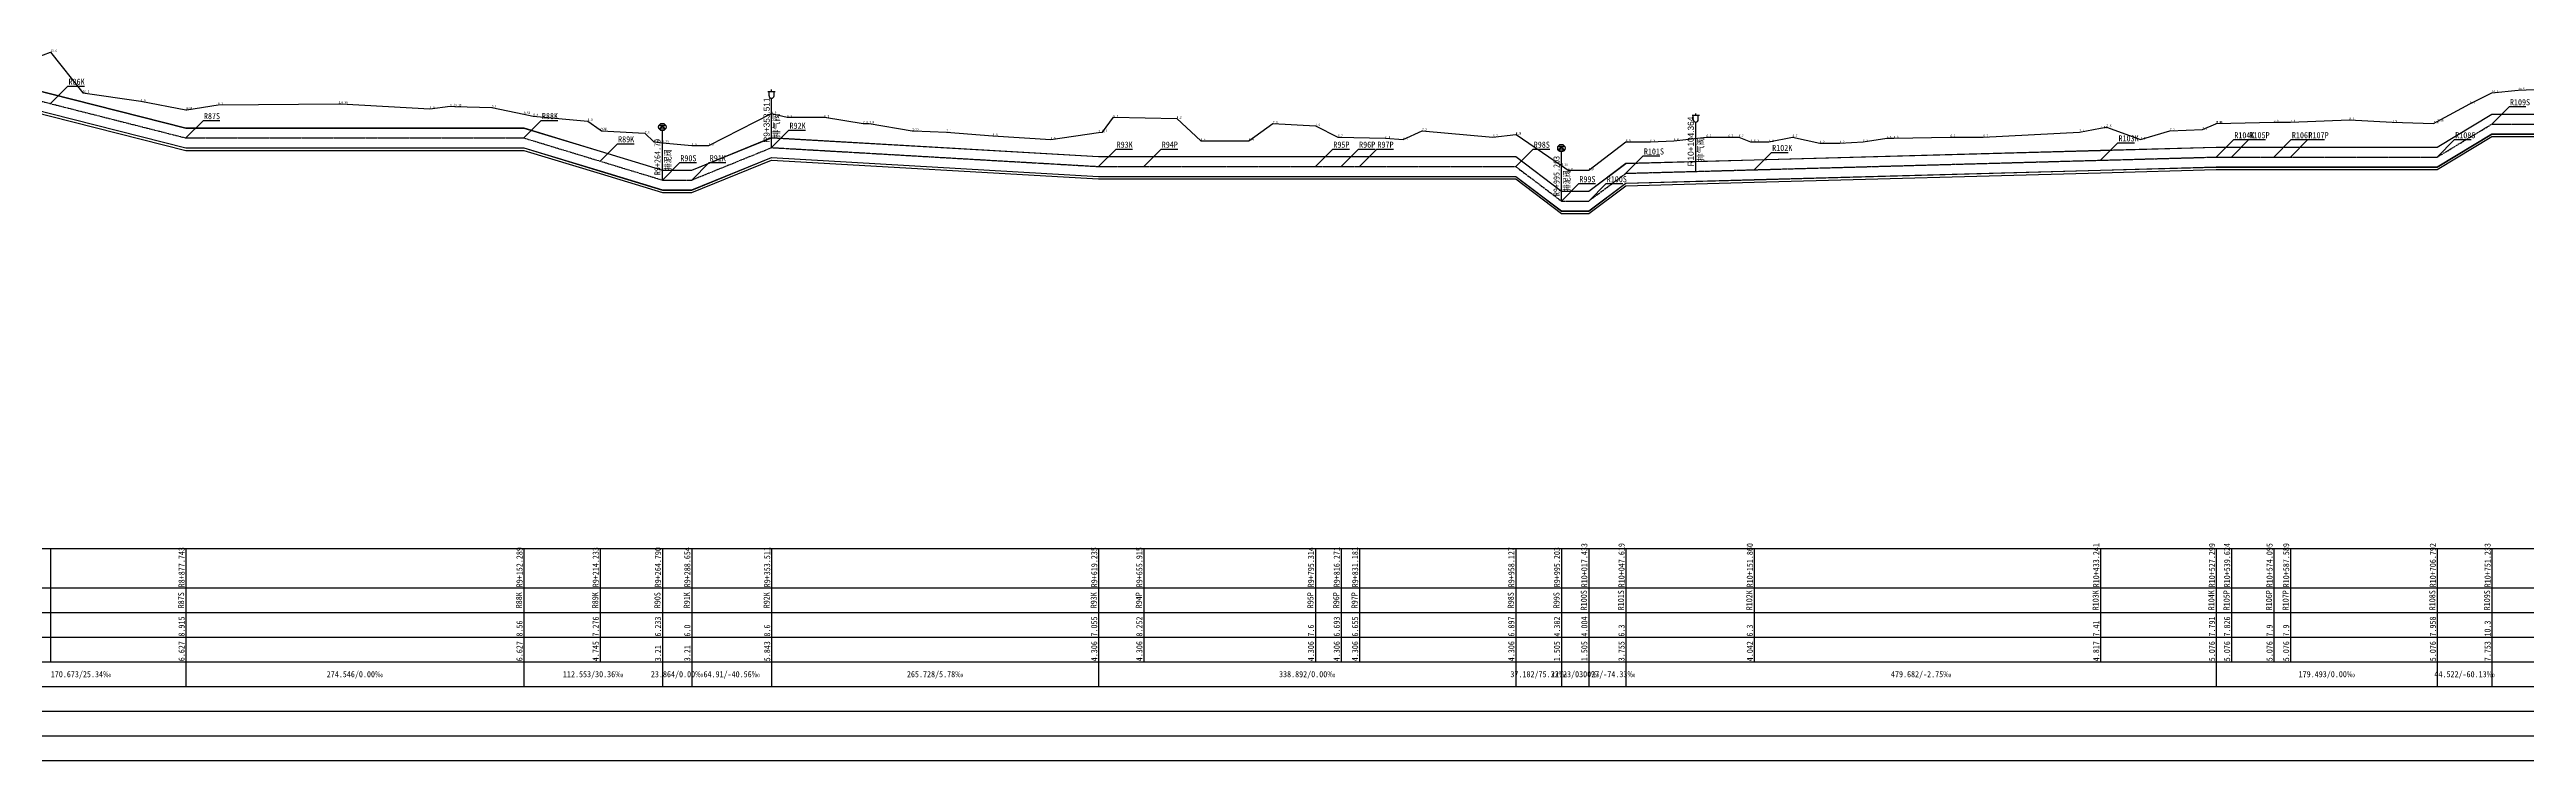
# Model space of a CAD drawing. Extents: x 525858 to 564773, y 2370984 to 2400075.
# Drawn here: x 559688 to 561700, y 2388779 to 2389356 of the extents above; entities that cross this region are included whole.
import ezdxf
from ezdxf.enums import TextEntityAlignment as Align

# ---------------------------------------------------------------- set-up
doc = ezdxf.new("R2010")
doc.units = 0
doc.linetypes.add('CENTER', pattern=[2, 1.25, -0.25, 0.25, -0.25])
for name, color, linetype in [('pipe', 3, 'CONTINUOUS'), ('pipe_cen', 1, 'CENTER'), ('tab', 9, 'CONTINUOUS'), ('地形剖面', 4, 'CONTINUOUS'), ('纵面管线标注', 3, 'CONTINUOUS'), ('附属设施', 2, 'CONTINUOUS')]:
    doc.layers.add(name, color=color, linetype=linetype)
doc.styles.add('HT', font='simhei.ttf', dxfattribs={"width": 0.8})
doc.styles.add('SIMP1', font='simp1.shx', dxfattribs={"width": 0.8, "bigfont": 'hz.shx'})

# ---------------------------------------------------------------- blocks, each defined once
blk = doc.blocks.new('qin排气阀va')
at = {"layer": '附属设施', "linetype": 'Continuous', "lineweight": -3}
for points in [[(-1.5, 22.8), (1.5, 22.8)], [(-1, 21), (-1, 22.8)], [(0, 22.8), (0, 23.55)], [(1, 21), (1, 22.8)], [(0, 0), (0, 20)]]:
    blk.add_lwpolyline(points, dxfattribs=at)
blk.add_arc((0, 21), 1, 180, 0, dxfattribs=at)
at = {"layer": '附属设施', "linetype": 'Continuous', "lineweight": -3, "style": 'SIMP1'}
blk.add_attdef('ZH', text='', height=2.5, rotation=90, dxfattribs=at).set_placement((0, 2), align=Align.BOTTOM_LEFT)
blk.add_attdef('名称', text='', height=2.5, rotation=90, dxfattribs=at).set_placement((1, 4), align=Align.TOP_LEFT)
blk = doc.blocks.new('qin排泥阀vmud')
at = {"layer": '附属设施', "lineweight": -3}
for points in [[(-1.29, 22.2652), (1.29, 22.2652), (-1.29, 20.7348), (1.29, 20.7348), (-1.29, 22.2652)], [(0, 0), (0, 20)]]:
    blk.add_lwpolyline(points, dxfattribs=at)
blk.add_circle((0, 21.5), 1.5, dxfattribs=at)
at = {"layer": '附属设施', "lineweight": -3, "style": 'HT'}
blk.add_attdef('名称', text='', height=2.5, rotation=89.9999985, dxfattribs=at).set_placement((1, 4), align=Align.TOP_LEFT)
blk.add_attdef('ZH', text='', height=2.5, rotation=89.9999985, dxfattribs=at).set_placement((0, 2), align=Align.BOTTOM_LEFT)

msp = doc.modelspace()

# ---------------------------------------------------------------- linework, layer by layer
at = {"layer": 'pipe', "lineweight": -3}
for points in [[(559627.803028, 2389335.83342), (559688.425028, 2389320.47342), (559798.421028, 2389292.59342), (560072.967028, 2389292.59342), (560134.911028, 2389273.77342), (560185.468028, 2389258.42342), (560209.332028, 2389258.42342), (560274.189028, 2389284.75342), (560539.913028, 2389269.38342), (560576.593028, 2389269.38342), (560715.992028, 2389269.38342), (560736.949028, 2389269.38342), (560751.859028, 2389269.38342), (560878.805028, 2389269.38342), (560915.881028, 2389241.37342), (560938.111028, 2389241.37342), (560968.297028, 2389263.87342), (561072.538028, 2389266.74342), (561353.919028, 2389274.49342), (561447.977028, 2389277.08342), (561460.302028, 2389277.08342), (561494.773028, 2389277.08342), (561508.267028, 2389277.08342), (561627.470028, 2389277.08342), (561671.911028, 2389303.85342), (561775.894028, 2389303.85342)], [(559627.803028, 2389335.73342), (559688.425028, 2389320.37342), (559798.421028, 2389292.49342), (560072.967028, 2389292.49342), (560134.911028, 2389273.67342), (560185.468028, 2389258.32342), (560209.332028, 2389258.32342), (560274.189028, 2389284.65342), (560539.913028, 2389269.28342), (560576.593028, 2389269.28342), (560715.992028, 2389269.28342), (560736.949028, 2389269.28342), (560751.859028, 2389269.28342), (560878.805028, 2389269.28342), (560915.881028, 2389241.27342), (560938.111028, 2389241.27342), (560968.297028, 2389263.77342), (561072.538028, 2389266.64342), (561353.919028, 2389274.39342), (561447.977028, 2389276.98342), (561460.302028, 2389276.98342), (561494.773028, 2389276.98342), (561508.267028, 2389276.98342), (561627.470028, 2389276.98342), (561671.911028, 2389303.75342), (561775.894028, 2389303.75342)], [(559627.803028, 2389319.73342), (559688.425028, 2389304.37342), (559798.421028, 2389276.49342), (560072.967028, 2389276.49342), (560134.911028, 2389257.67342), (560185.468028, 2389242.32342), (560209.332028, 2389242.32342), (560274.189028, 2389268.65342), (560539.913028, 2389253.28342), (560576.593028, 2389253.28342), (560715.992028, 2389253.28342), (560736.949028, 2389253.28342), (560751.859028, 2389253.28342), (560878.805028, 2389253.28342), (560915.881028, 2389225.27342), (560938.111028, 2389225.27342), (560968.297028, 2389247.77342), (561072.538028, 2389250.64342), (561353.919028, 2389258.39342), (561447.977028, 2389260.98342), (561460.302028, 2389260.98342), (561494.773028, 2389260.98342), (561508.267028, 2389260.98342), (561627.470028, 2389260.98342), (561671.911028, 2389287.75342), (561775.894028, 2389287.75342)], [(559627.803028, 2389319.63342), (559688.425028, 2389304.27342), (559798.421028, 2389276.39342), (560072.967028, 2389276.39342), (560134.911028, 2389257.57342), (560185.468028, 2389242.22342), (560209.332028, 2389242.22342), (560274.189028, 2389268.55342), (560539.913028, 2389253.18342), (560576.593028, 2389253.18342), (560715.992028, 2389253.18342), (560736.949028, 2389253.18342), (560751.859028, 2389253.18342), (560878.805028, 2389253.18342), (560915.881028, 2389225.17342), (560938.111028, 2389225.17342), (560968.297028, 2389247.67342), (561072.538028, 2389250.54342), (561353.919028, 2389258.29342), (561447.977028, 2389260.88342), (561460.302028, 2389260.88342), (561494.773028, 2389260.88342), (561508.267028, 2389260.88342), (561627.470028, 2389260.88342), (561671.911028, 2389287.65342), (561775.894028, 2389287.65342)], [(559627.803028, 2389317.63342), (559688.425028, 2389302.27342), (559798.421028, 2389274.39342), (560072.967028, 2389274.39342), (560134.911028, 2389255.57342), (560185.468028, 2389240.22342), (560209.332028, 2389240.22342), (560274.189028, 2389266.55342), (560539.913028, 2389251.18342), (560576.593028, 2389251.18342), (560715.992028, 2389251.18342), (560736.949028, 2389251.18342), (560751.859028, 2389251.18342), (560878.805028, 2389251.18342), (560915.881028, 2389223.17342), (560938.111028, 2389223.17342), (560968.297028, 2389245.67342), (561072.538028, 2389248.54342), (561353.919028, 2389256.29342), (561447.977028, 2389258.88342), (561460.302028, 2389258.88342), (561494.773028, 2389258.88342), (561508.267028, 2389258.88342), (561627.470028, 2389258.88342), (561671.911028, 2389285.65342), (561775.894028, 2389285.65342)]]:
    msp.add_lwpolyline(points, dxfattribs=at)
at = {"layer": 'pipe_cen', "lineweight": -3}
msp.add_lwpolyline([(558077.666028, 2389279.31342), (558231.986028, 2389327.49342), (558415.981028, 2389338.06342), (558538.255028, 2389299.63342), (558731.057028, 2389299.63342), (558819.752028, 2389327.73342), (559627.803028, 2389327.73342), (559798.421028, 2389284.49342), (560072.967028, 2389284.49342), (560185.468028, 2389250.32342), (560209.332028, 2389250.32342), (560274.189028, 2389276.65342), (560539.913028, 2389261.28342), (560878.805028, 2389261.28342), (560915.881028, 2389233.27342), (560938.111028, 2389233.27342), (560968.297028, 2389255.77342), (561447.977028, 2389268.98342), (561627.470028, 2389268.98342), (561671.911028, 2389295.75342), (561775.894028, 2389295.75342)], dxfattribs=at)
at = {"layer": 'tab', "lineweight": -3}
for points in [[(550858.678028, 2388951.23342), (563566.812028, 2388951.23342)], [(559688.425028, 2388951.23342), (559688.425028, 2388859.23342)], [(559798.421028, 2388951.23342), (559798.421028, 2388859.23342)], [(560072.967028, 2388951.23342), (560072.967028, 2388859.23342)], [(560134.911028, 2388951.23342), (560134.911028, 2388859.23342)], [(560185.468028, 2388951.23342), (560185.468028, 2388859.23342)], [(560209.332028, 2388951.23342), (560209.332028, 2388859.23342)], [(560274.189028, 2388951.23342), (560274.189028, 2388859.23342)], [(560539.913028, 2388951.23342), (560539.913028, 2388859.23342)], [(560576.593028, 2388951.23342), (560576.593028, 2388859.23342)], [(560715.992028, 2388951.23342), (560715.992028, 2388859.23342)], [(560736.949028, 2388951.23342), (560736.949028, 2388859.23342)], [(560751.859028, 2388951.23342), (560751.859028, 2388859.23342)], [(560878.805028, 2388951.23342), (560878.805028, 2388859.23342)], [(560915.881028, 2388951.23342), (560915.881028, 2388859.23342)], [(560938.111028, 2388951.23342), (560938.111028, 2388859.23342)], [(560968.297028, 2388951.23342), (560968.297028, 2388859.23342)], [(561072.538028, 2388951.23342), (561072.538028, 2388859.23342)], [(561353.919028, 2388951.23342), (561353.919028, 2388859.23342)], [(561447.977028, 2388951.23342), (561447.977028, 2388859.23342)], [(561460.302028, 2388951.23342), (561460.302028, 2388859.23342)], [(561494.773028, 2388951.23342), (561494.773028, 2388859.23342)], [(561508.267028, 2388951.23342), (561508.267028, 2388859.23342)], [(561627.470028, 2388951.23342), (561627.470028, 2388859.23342)], [(561671.911028, 2388951.23342), (561671.911028, 2388859.23342)], [(550858.678028, 2388919.23342), (563566.812028, 2388919.23342)], [(550858.678028, 2388899.23342), (563566.812028, 2388899.23342)], [(550858.678028, 2388879.23342), (563566.812028, 2388879.23342)], [(550858.678028, 2388859.23342), (563566.812028, 2388859.23342)], [(559798.421028, 2388859.23342), (559798.421028, 2388839.23342)], [(560072.967028, 2388859.23342), (560072.967028, 2388839.23342)], [(560185.468028, 2388859.23342), (560185.468028, 2388839.23342)], [(560209.332028, 2388859.23342), (560209.332028, 2388839.23342)], [(560274.189028, 2388859.23342), (560274.189028, 2388839.23342)], [(560539.913028, 2388859.23342), (560539.913028, 2388839.23342)], [(560878.805028, 2388859.23342), (560878.805028, 2388839.23342)], [(560915.881028, 2388859.23342), (560915.881028, 2388839.23342)], [(560938.111028, 2388859.23342), (560938.111028, 2388839.23342)], [(560968.297028, 2388859.23342), (560968.297028, 2388839.23342)], [(561447.977028, 2388859.23342), (561447.977028, 2388839.23342)], [(561627.470028, 2388859.23342), (561627.470028, 2388839.23342)], [(561671.911028, 2388859.23342), (561671.911028, 2388839.23342)], [(550858.678028, 2388839.23342), (563566.812028, 2388839.23342)], [(550858.678028, 2388819.23342), (563566.812028, 2388819.23342)], [(550858.678028, 2388799.23342), (563566.812028, 2388799.23342)], [(550858.678028, 2388779.23342), (563566.812028, 2388779.23342)]]:
    msp.add_lwpolyline(points, dxfattribs=at)
for points in [[(559627.803028, 2388849.23342, 0, 1, 0), (559630.803028, 2388849.23342, 0, 0, 0), (559693.112028, 2388849.23342, 0, 0, 0)], [(559798.421028, 2388849.23342, 0, 1, 0), (559795.421028, 2388849.23342, 0, 0, 0), (559733.112028, 2388849.23342, 0, 0, 0)], [(559798.421028, 2388849.23342, 0, 1, 0), (559801.421028, 2388849.23342, 0, 0, 0), (559915.694028, 2388849.23342, 0, 0, 0)], [(560072.967028, 2388849.23342, 0, 1, 0), (560069.967028, 2388849.23342, 0, 0, 0), (559955.694028, 2388849.23342, 0, 0, 0)], [(560072.967028, 2388849.23342, 0, 1, 0), (560075.967028, 2388849.23342, 0, 0, 0), (560109.217528, 2388849.23342, 0, 0, 0)], [(560185.468028, 2388849.23342, 0, 1, 0), (560182.468028, 2388849.23342, 0, 0, 0), (560149.217528, 2388849.23342, 0, 0, 0)], [(560209.332028, 2388849.23342, 0, 1, 0), (560212.332028, 2388849.23342, 0, 0, 0), (560221.760528, 2388849.23342, 0, 0, 0)], [(560274.189028, 2388849.23342, 0, 1, 0), (560271.189028, 2388849.23342, 0, 0, 0), (560261.760528, 2388849.23342, 0, 0, 0)], [(560274.189028, 2388849.23342, 0, 1, 0), (560277.189028, 2388849.23342, 0, 0, 0), (560387.051028, 2388849.23342, 0, 0, 0)], [(560539.913028, 2388849.23342, 0, 1, 0), (560536.913028, 2388849.23342, 0, 0, 0), (560427.051028, 2388849.23342, 0, 0, 0)], [(560539.913028, 2388849.23342, 0, 1, 0), (560542.913028, 2388849.23342, 0, 0, 0), (560689.359028, 2388849.23342, 0, 0, 0)], [(560878.805028, 2388849.23342, 0, 1, 0), (560875.805028, 2388849.23342, 0, 0, 0), (560729.359028, 2388849.23342, 0, 0, 0)], [(560968.297028, 2388849.23342, 0, 1, 0), (560971.297028, 2388849.23342, 0, 0, 0), (561188.137028, 2388849.23342, 0, 0, 0)], [(561447.977028, 2388849.23342, 0, 1, 0), (561444.977028, 2388849.23342, 0, 0, 0), (561228.137028, 2388849.23342, 0, 0, 0)], [(561447.977028, 2388849.23342, 0, 1, 0), (561450.977028, 2388849.23342, 0, 0, 0), (561517.723528, 2388849.23342, 0, 0, 0)], [(561627.470028, 2388849.23342, 0, 1, 0), (561624.470028, 2388849.23342, 0, 0, 0), (561557.723528, 2388849.23342, 0, 0, 0)], [(561671.911028, 2388849.23342, 0, 1, 0), (561674.911028, 2388849.23342, 0, 0, 0), (561703.902528, 2388849.23342, 0, 0, 0)]]:
    msp.add_lwpolyline(points, format="xyseb", dxfattribs=at)
at = {"layer": '地形剖面', "lineweight": -3}
msp.add_lwpolyline([(559659.984028, 2389343.22342), (559688.425028, 2389354.22342), (559688.425028, 2389354.22342), (559714.661028, 2389321.22342), (559761.724028, 2389314.22342), (559798.421028, 2389307.37342), (559798.421028, 2389307.37342), (559798.421028, 2389307.37342), (559798.421028, 2389307.37342), (559799.230028, 2389307.22342), (559824.572028, 2389311.22342), (559922.530028, 2389312.22342), (559924.571028, 2389312.11342), (559996.447028, 2389308.22342), (560013.093028, 2389310.22342), (560017.011028, 2389310.10342), (560046.967028, 2389309.22342), (560072.967028, 2389303.82342), (560072.967028, 2389303.82342), (560072.967028, 2389303.82342), (560080.645028, 2389302.22342), (560124.881028, 2389298.22342), (560134.911028, 2389290.98342), (560135.958028, 2389290.22342), (560171.298028, 2389288.22342), (560178.661028, 2389281.22342), (560185.468028, 2389280.55342), (560185.468028, 2389280.55342), (560185.468028, 2389280.55342), (560185.468028, 2389280.55342), (560209.332028, 2389278.22342), (560209.332028, 2389278.22342), (560209.332028, 2389278.22342), (560209.332028, 2389278.22342), (560209.332028, 2389278.22342), (560223.139028, 2389278.22342), (560274.189028, 2389304.22342), (560274.189028, 2389304.22342), (560274.189028, 2389304.22342), (560274.189028, 2389304.22342), (560274.189028, 2389304.22342), (560286.906028, 2389301.22342), (560317.141028, 2389301.22342), (560348.534028, 2389296.22342), (560353.634028, 2389296.22342), (560388.514028, 2389290.22342), (560389.831028, 2389290.17342), (560416.415028, 2389289.22342), (560453.891028, 2389286.22342), (560501.020028, 2389283.22342), (560539.913028, 2389288.77342), (560539.913028, 2389288.77342), (560539.913028, 2389288.77342), (560543.041028, 2389289.22342), (560551.977028, 2389301.22342), (560603.386028, 2389300.22342), (560622.856028, 2389282.22342), (560661.939028, 2389282.22342), (560681.455028, 2389296.22342), (560715.992028, 2389294.22342), (560734.350028, 2389285.22342), (560772.965028, 2389284.22342), (560787.384028, 2389283.22342), (560802.703028, 2389290.22342), (560860.276028, 2389285.22342), (560878.805028, 2389287.19342), (560878.805028, 2389287.19342), (560878.805028, 2389287.19342), (560878.805028, 2389287.19342), (560879.113028, 2389287.22342), (560915.881028, 2389262.04342), (560915.881028, 2389262.04342), (560915.881028, 2389262.04342), (560915.881028, 2389262.04342), (560921.465028, 2389258.22342), (560938.053028, 2389258.22342), (560938.111028, 2389258.26342), (560938.111028, 2389258.26342), (560938.111028, 2389258.26342), (560938.111028, 2389258.26342), (560968.143028, 2389281.22342), (560968.297028, 2389281.22342), (560968.297028, 2389281.22342), (560968.297028, 2389281.22342), (560968.297028, 2389281.22342), (560988.217028, 2389281.22342), (561007.218028, 2389282.22342), (561033.758028, 2389285.22342), (561051.553028, 2389285.22342), (561060.015028, 2389285.22342), (561069.612028, 2389281.22342), (561072.538028, 2389281.22342), (561084.392028, 2389281.22342), (561103.721028, 2389285.22342), (561125.781028, 2389280.22342), (561142.027028, 2389280.22342), (561160.963028, 2389281.22342), (561180.280028, 2389284.22342), (561185.854028, 2389284.22342), (561231.988028, 2389285.22342), (561258.610028, 2389285.22342), (561336.867028, 2389289.22342), (561353.919028, 2389292.32342), (561358.860028, 2389293.22342), (561386.493028, 2389283.22342), (561410.299028, 2389290.22342), (561436.819028, 2389291.22342), (561447.560028, 2389295.95342), (561447.977028, 2389296.13342), (561447.977028, 2389296.13342), (561448.178028, 2389296.22342), (561494.773028, 2389297.22342), (561508.267028, 2389297.22342), (561508.267028, 2389297.22342), (561556.187028, 2389299.22342), (561590.969028, 2389297.22342), (561624.566028, 2389296.22342), (561627.470028, 2389297.80342), (561627.470028, 2389297.80342), (561627.470028, 2389297.80342), (561627.470028, 2389297.80342), (561653.963028, 2389312.22342), (561671.911028, 2389321.22342), (561671.911028, 2389321.22342), (561671.911028, 2389321.22342), (561671.911028, 2389321.22342), (561671.911028, 2389321.22342), (561693.287028, 2389323.22342), (561719.227028, 2389324.22342)], dxfattribs=at)
at = {"layer": '纵面管线标注', "color": 9, "lineweight": -3}
for points in [[(559688.425028, 2389312.37342), (559702.565028, 2389326.51342), (559716.065028, 2389326.51342)], [(561671.911028, 2389295.75342), (561686.051028, 2389309.89342), (561699.551028, 2389309.89342)], [(559798.421028, 2389284.49342), (559812.561028, 2389298.63342), (559826.061028, 2389298.63342)], [(560072.967028, 2389284.49342), (560087.107028, 2389298.63342), (560100.607028, 2389298.63342)], [(560274.189028, 2389276.65342), (560288.329028, 2389290.79342), (560301.829028, 2389290.79342)], [(560134.911028, 2389265.67342), (560149.051028, 2389279.81342), (560162.551028, 2389279.81342)], [(560539.913028, 2389261.28342), (560554.053028, 2389275.42342), (560567.553028, 2389275.42342)], [(560576.593028, 2389261.28342), (560590.733028, 2389275.42342), (560604.233028, 2389275.42342)], [(560715.992028, 2389261.28342), (560730.132028, 2389275.42342), (560743.632028, 2389275.42342)], [(560736.949028, 2389261.28342), (560751.089028, 2389275.42342), (560764.589028, 2389275.42342)], [(560751.859028, 2389261.28342), (560765.999028, 2389275.42342), (560779.499028, 2389275.42342)], [(560878.805028, 2389261.28342), (560892.945028, 2389275.42342), (560906.445028, 2389275.42342)], [(560968.297028, 2389255.77342), (560982.437028, 2389269.91342), (560995.937028, 2389269.91342)], [(561072.538028, 2389258.64342), (561086.678028, 2389272.78342), (561100.178028, 2389272.78342)], [(561353.919028, 2389266.39342), (561368.059028, 2389280.53342), (561381.559028, 2389280.53342)], [(561447.977028, 2389268.98342), (561462.117028, 2389283.12342), (561475.617028, 2389283.12342)], [(561460.302028, 2389268.98342), (561474.442028, 2389283.12342), (561487.942028, 2389283.12342)], [(561494.773028, 2389268.98342), (561508.913028, 2389283.12342), (561522.413028, 2389283.12342)], [(561508.267028, 2389268.98342), (561522.407028, 2389283.12342), (561535.907028, 2389283.12342)], [(561627.470028, 2389268.98342), (561641.610028, 2389283.12342), (561655.110028, 2389283.12342)], [(560185.468028, 2389250.32342), (560199.608028, 2389264.46342), (560213.108028, 2389264.46342)], [(560209.332028, 2389250.32342), (560223.472028, 2389264.46342), (560236.972028, 2389264.46342)], [(560915.881028, 2389233.27342), (560930.021028, 2389247.41342), (560943.521028, 2389247.41342)], [(560938.111028, 2389233.27342), (560952.251028, 2389247.41342), (560965.751028, 2389247.41342)]]:
    msp.add_lwpolyline(points, dxfattribs=at)

# ---------------------------------------------------------------- block references
at = {"layer": '附属设施', "lineweight": -3, "xscale": 2, "yscale": 2, "zscale": 2}
for p, values in [((560274.189028, 2389276.65342), {'ZH': 'R9+353.511', '名称': '排气阀'}), ((561025.041528, 2389257.336118), {'ZH': 'R10+104.364', '名称': '排气阀'})]:
    msp.add_blockref('qin排气阀va', p, dxfattribs=at).add_auto_attribs(values)
at = {"layer": '附属设施', "lineweight": -3}
ref = msp.add_blockref('qin排泥阀vmud', (560185.468028, 2389250.32342), dxfattribs=dict(at, xscale=2, yscale=2, zscale=2))
ref.add_attrib('ZH', 'R9+264.79', dxfattribs={"lineweight": -3, "height": 5, "rotation": 89.999998465, "style": 'HT', "width": 0.8}).set_placement((560185.468028, 2389254.32342), align=Align.BOTTOM_LEFT)
ref.add_attrib('名称', '排泥阀', dxfattribs={"lineweight": -3, "height": 5, "rotation": 89.999998465, "style": 'HT', "width": 0.8}).set_placement((560187.468028, 2389258.32342), align=Align.TOP_LEFT)
ref = msp.add_blockref('qin排泥阀vmud', (560915.881028, 2389233.27342), dxfattribs=dict(at, xscale=2, yscale=2, zscale=2))
ref.add_attrib('ZH', 'R9+995.203', dxfattribs={"lineweight": -3, "height": 5, "rotation": 89.999998465, "style": 'HT', "width": 0.8}).set_placement((560915.881028, 2389237.27342), align=Align.BOTTOM_LEFT)
ref.add_attrib('名称', '排泥阀', dxfattribs={"lineweight": -3, "height": 5, "rotation": 89.999998465, "style": 'HT', "width": 0.8}).set_placement((560917.881028, 2389241.27342), align=Align.TOP_LEFT)

# ---------------------------------------------------------------- texts
at = {"layer": 'tab', "color": 3, "lineweight": -3, "style": 'HT', "width": 0.8}
for s, p in [('R8+877.743', (559797.321028, 2388919.73342)), ('R9+152.289', (560071.867028, 2388919.73342)), ('R9+214.233', (560133.811028, 2388919.73342)), ('R9+264.790', (560184.368028, 2388919.73342)), ('R9+288.654', (560208.232028, 2388919.73342)), ('R9+353.511', (560273.089028, 2388919.73342)), ('R9+619.235', (560538.813028, 2388919.73342)), ('R9+655.915', (560575.493028, 2388919.73342)), ('R9+795.314', (560714.892028, 2388919.73342)), ('R9+816.271', (560735.849028, 2388919.73342)), ('R9+831.181', (560750.759028, 2388919.73342)), ('R9+958.127', (560877.705028, 2388919.73342)), ('R9+995.203', (560914.781028, 2388919.73342)), ('R10+017.433', (560937.011028, 2388919.73342)), ('R10+047.619', (560967.197028, 2388919.73342)), ('R10+151.860', (561071.438028, 2388919.73342)), ('R10+433.241', (561352.819028, 2388919.73342)), ('R10+527.299', (561446.877028, 2388919.73342)), ('R10+539.624', (561459.202028, 2388919.73342)), ('R10+574.095', (561493.673028, 2388919.73342)), ('R10+587.589', (561507.167028, 2388919.73342)), ('R10+706.792', (561626.370028, 2388919.73342)), ('R10+751.233', (561670.811028, 2388919.73342)), ('8.915', (559797.321028, 2388879.73342)), ('8.56', (560071.867028, 2388879.73342)), ('7.276', (560133.811028, 2388879.73342)), ('6.233', (560184.368028, 2388879.73342)), ('6.0', (560208.232028, 2388879.73342)), ('8.6', (560273.089028, 2388879.73342)), ('7.055', (560538.813028, 2388879.73342)), ('8.252', (560575.493028, 2388879.73342)), ('7.6', (560714.892028, 2388879.73342)), ('6.693', (560735.849028, 2388879.73342)), ('6.655', (560750.759028, 2388879.73342)), ('6.897', (560877.705028, 2388879.73342)), ('4.382', (560914.781028, 2388879.73342)), ('4.004', (560937.011028, 2388879.73342)), ('6.3', (560967.197028, 2388879.73342)), ('6.3', (561071.438028, 2388879.73342)), ('7.41', (561352.819028, 2388879.73342)), ('7.791', (561446.877028, 2388879.73342)), ('7.826', (561459.202028, 2388879.73342)), ('7.9', (561493.673028, 2388879.73342)), ('7.9', (561507.167028, 2388879.73342)), ('7.958', (561626.370028, 2388879.73342)), ('10.3', (561670.811028, 2388879.73342)), ('6.627', (559797.321028, 2388859.73342)), ('6.627', (560071.867028, 2388859.73342)), ('4.745', (560133.811028, 2388859.73342)), ('3.21', (560184.368028, 2388859.73342)), ('3.21', (560208.232028, 2388859.73342)), ('5.843', (560273.089028, 2388859.73342)), ('4.306', (560538.813028, 2388859.73342)), ('4.306', (560575.493028, 2388859.73342)), ('4.306', (560714.892028, 2388859.73342)), ('4.306', (560735.849028, 2388859.73342)), ('4.306', (560750.759028, 2388859.73342)), ('4.306', (560877.705028, 2388859.73342)), ('1.505', (560914.781028, 2388859.73342)), ('1.505', (560937.011028, 2388859.73342)), ('3.755', (560967.197028, 2388859.73342)), ('4.042', (561071.438028, 2388859.73342)), ('4.817', (561352.819028, 2388859.73342)), ('5.076', (561446.877028, 2388859.73342)), ('5.076', (561459.202028, 2388859.73342)), ('5.076', (561493.673028, 2388859.73342)), ('5.076', (561507.167028, 2388859.73342)), ('5.076', (561626.370028, 2388859.73342)), ('7.753', (561670.811028, 2388859.73342))]:
    msp.add_text(s, height=5, rotation=89.999998453, dxfattribs=at).set_placement(p)
for s, p in [('R87S', (559798.421028, 2388909.23342)), ('R88K', (560072.967028, 2388909.23342)), ('R89K', (560134.911028, 2388909.23342)), ('R90S', (560185.468028, 2388909.23342)), ('R91K', (560209.332028, 2388909.23342)), ('R92K', (560274.189028, 2388909.23342)), ('R93K', (560539.913028, 2388909.23342)), ('R94P', (560576.593028, 2388909.23342)), ('R95P', (560715.992028, 2388909.23342)), ('R96P', (560736.949028, 2388909.23342)), ('R97P', (560751.859028, 2388909.23342)), ('R98S', (560878.805028, 2388909.23342)), ('R99S', (560915.881028, 2388909.23342)), ('R100S', (560938.111028, 2388909.23342)), ('R101S', (560968.297028, 2388909.23342)), ('R102K', (561072.538028, 2388909.23342)), ('R103K', (561353.919028, 2388909.23342)), ('R104K', (561447.977028, 2388909.23342)), ('R105P', (561460.302028, 2388909.23342)), ('R106P', (561494.773028, 2388909.23342)), ('R107P', (561508.267028, 2388909.23342)), ('R108S', (561627.470028, 2388909.23342)), ('R109S', (561671.911028, 2388909.23342))]:
    msp.add_text(s, height=5, rotation=89.999998453, dxfattribs=at).set_placement(p, align=Align.BOTTOM_CENTER)
for s, p in [('170.673/25.34‰', (559713.112028, 2388849.23342)), ('274.546/0.00‰', (559935.694028, 2388849.23342)), ('112.553/30.36‰', (560129.217528, 2388849.23342)), ('23.864/0.00‰', (560197.400028, 2388849.23342)), ('64.91/-40.56‰', (560241.760528, 2388849.23342)), ('265.728/5.78‰', (560407.051028, 2388849.23342)), ('338.892/0.00‰', (560709.359028, 2388849.23342)), ('37.182/75.33‰', (560897.343028, 2388849.23342)), ('22.23/0.00‰', (560926.996028, 2388849.23342)), ('30.27/-74.33‰', (560953.204028, 2388849.23342)), ('479.682/-2.75‰', (561208.137028, 2388849.23342)), ('179.493/0.00‰', (561537.723528, 2388849.23342)), ('44.522/-60.13‰', (561649.690528, 2388849.23342))]:
    msp.add_text(s, height=5, dxfattribs=at).set_placement(p, align=Align.MIDDLE_CENTER)
at = {"layer": '地形剖面', "color": 9, "lineweight": -3, "style": 'HT', "width": 0.8}
for s, p in [('13.6', (559688.425028, 2389354.22342)), ('13.6', (559688.425028, 2389354.22342)), ('10.3', (559714.661028, 2389321.22342)), ('9.6', (559761.724028, 2389314.22342)), ('8.92', (559798.421028, 2389307.37342)), ('8.92', (559798.421028, 2389307.37342)), ('8.92', (559798.421028, 2389307.37342)), ('8.92', (559798.421028, 2389307.37342)), ('8.9', (559799.230028, 2389307.22342)), ('9.3', (559824.572028, 2389311.22342)), ('9.4', (559922.530028, 2389312.22342)), ('9.39', (559924.571028, 2389312.11342)), ('9.0', (559996.447028, 2389308.22342)), ('9.2', (560013.093028, 2389310.22342)), ('9.19', (560017.011028, 2389310.10342)), ('9.1', (560046.967028, 2389309.22342)), ('9.4', (561653.963028, 2389312.22342)), ('10.3', (561671.911028, 2389321.22342)), ('10.3', (561671.911028, 2389321.22342)), ('10.3', (561671.911028, 2389321.22342)), ('10.3', (561671.911028, 2389321.22342)), ('10.3', (561671.911028, 2389321.22342)), ('10.5', (561693.287028, 2389323.22342)), ('8.56', (560072.967028, 2389303.82342)), ('8.56', (560072.967028, 2389303.82342)), ('8.56', (560072.967028, 2389303.82342)), ('8.4', (560080.645028, 2389302.22342)), ('8.0', (560124.881028, 2389298.22342)), ('7.28', (560134.911028, 2389290.98342)), ('7.2', (560135.958028, 2389290.22342)), ('7.0', (560171.298028, 2389288.22342)), ('8.6', (560274.189028, 2389304.22342)), ('8.6', (560274.189028, 2389304.22342)), ('8.6', (560274.189028, 2389304.22342)), ('8.6', (560274.189028, 2389304.22342)), ('8.6', (560274.189028, 2389304.22342)), ('8.3', (560286.906028, 2389301.22342)), ('8.3', (560317.141028, 2389301.22342)), ('7.8', (560348.534028, 2389296.22342)), ('7.8', (560353.634028, 2389296.22342)), ('7.2', (560388.514028, 2389290.22342)), ('7.2', (560389.831028, 2389290.17342)), ('7.1', (560416.415028, 2389289.22342)), ('6.8', (560453.891028, 2389286.22342)), ('7.06', (560539.913028, 2389288.77342)), ('7.06', (560539.913028, 2389288.77342)), ('7.06', (560539.913028, 2389288.77342)), ('7.1', (560543.041028, 2389289.22342)), ('8.3', (560551.977028, 2389301.22342)), ('8.2', (560603.386028, 2389300.22342)), ('7.8', (560681.455028, 2389296.22342)), ('7.6', (560715.992028, 2389294.22342)), ('6.7', (560734.350028, 2389285.22342)), ('7.2', (560802.703028, 2389290.22342)), ('6.7', (560860.276028, 2389285.22342)), ('6.9', (560878.805028, 2389287.19342)), ('6.9', (560878.805028, 2389287.19342)), ('6.9', (560878.805028, 2389287.19342)), ('6.9', (560878.805028, 2389287.19342)), ('6.9', (560879.113028, 2389287.22342)), ('6.7', (561033.758028, 2389285.22342)), ('6.7', (561051.553028, 2389285.22342)), ('6.7', (561060.015028, 2389285.22342)), ('6.7', (561103.721028, 2389285.22342)), ('6.7', (561231.988028, 2389285.22342)), ('6.7', (561258.610028, 2389285.22342)), ('7.1', (561336.867028, 2389289.22342)), ('7.41', (561353.919028, 2389292.32342)), ('7.5', (561358.860028, 2389293.22342)), ('7.2', (561410.299028, 2389290.22342)), ('7.3', (561436.819028, 2389291.22342)), ('7.77', (561447.560028, 2389295.95342)), ('7.79', (561447.977028, 2389296.13342)), ('7.79', (561447.977028, 2389296.13342)), ('7.8', (561448.178028, 2389296.22342)), ('7.9', (561494.773028, 2389297.22342)), ('7.9', (561508.267028, 2389297.22342)), ('7.9', (561508.267028, 2389297.22342)), ('8.1', (561556.187028, 2389299.22342)), ('7.9', (561590.969028, 2389297.22342)), ('7.8', (561624.566028, 2389296.22342)), ('7.96', (561627.470028, 2389297.80342)), ('7.96', (561627.470028, 2389297.80342)), ('7.96', (561627.470028, 2389297.80342)), ('7.96', (561627.470028, 2389297.80342)), ('6.3', (560178.661028, 2389281.22342)), ('6.23', (560185.468028, 2389280.55342)), ('6.23', (560185.468028, 2389280.55342)), ('6.23', (560185.468028, 2389280.55342)), ('6.23', (560185.468028, 2389280.55342)), ('6.0', (560209.332028, 2389278.22342)), ('6.0', (560209.332028, 2389278.22342)), ('6.0', (560209.332028, 2389278.22342)), ('6.0', (560209.332028, 2389278.22342)), ('6.0', (560209.332028, 2389278.22342)), ('6.0', (560223.139028, 2389278.22342)), ('6.5', (560501.020028, 2389283.22342)), ('6.4', (560622.856028, 2389282.22342)), ('6.4', (560661.939028, 2389282.22342)), ('6.6', (560772.965028, 2389284.22342)), ('6.5', (560787.384028, 2389283.22342)), ('6.3', (560968.143028, 2389281.22342)), ('6.3', (560968.297028, 2389281.22342)), ('6.3', (560968.297028, 2389281.22342)), ('6.3', (560968.297028, 2389281.22342)), ('6.3', (560968.297028, 2389281.22342)), ('6.3', (560988.217028, 2389281.22342)), ('6.4', (561007.218028, 2389282.22342)), ('6.3', (561069.612028, 2389281.22342)), ('6.3', (561072.538028, 2389281.22342)), ('6.3', (561084.392028, 2389281.22342)), ('6.2', (561125.781028, 2389280.22342)), ('6.2', (561142.027028, 2389280.22342)), ('6.3', (561160.963028, 2389281.22342)), ('6.6', (561180.280028, 2389284.22342)), ('6.6', (561185.854028, 2389284.22342)), ('6.5', (561386.493028, 2389283.22342)), ('4.38', (560915.881028, 2389262.04342)), ('4.38', (560915.881028, 2389262.04342)), ('4.38', (560915.881028, 2389262.04342)), ('4.38', (560915.881028, 2389262.04342)), ('4.0', (560921.465028, 2389258.22342)), ('4.0', (560938.053028, 2389258.22342)), ('4.0', (560938.111028, 2389258.26342)), ('4.0', (560938.111028, 2389258.26342)), ('4.0', (560938.111028, 2389258.26342)), ('4.0', (560938.111028, 2389258.26342))]:
    msp.add_text(s, height=2, dxfattribs=at).set_placement(p)
at = {"layer": '纵面管线标注', "lineweight": -3, "style": 'HT', "width": 0.8}
for s, p in [('R86K', (559703.065028, 2389327.61342)), ('R109S', (561686.551028, 2389310.99342)), ('R87S', (559813.061028, 2389299.73342)), ('R88K', (560087.607028, 2389299.73342)), ('R92K', (560288.829028, 2389291.89342)), ('R104K', (561462.617028, 2389284.22342)), ('R105P', (561474.942028, 2389284.22342)), ('R106P', (561509.413028, 2389284.22342)), ('R107P', (561522.907028, 2389284.22342)), ('R108S', (561642.110028, 2389284.22342)), ('R89K', (560149.551028, 2389280.91342)), ('R90S', (560200.108028, 2389265.56342)), ('R91K', (560223.972028, 2389265.56342)), ('R93K', (560554.553028, 2389276.52342)), ('R94P', (560591.233028, 2389276.52342)), ('R95P', (560730.632028, 2389276.52342)), ('R96P', (560751.589028, 2389276.52342)), ('R97P', (560766.499028, 2389276.52342)), ('R98S', (560893.445028, 2389276.52342)), ('R101S', (560982.937028, 2389271.01342)), ('R102K', (561087.178028, 2389273.88342)), ('R103K', (561368.559028, 2389281.63342)), ('R99S', (560930.521028, 2389248.51342)), ('R100S', (560952.751028, 2389248.51342))]:
    msp.add_text(s, height=5, dxfattribs=at).set_placement(p)

doc.saveas('drawing.dxf')
